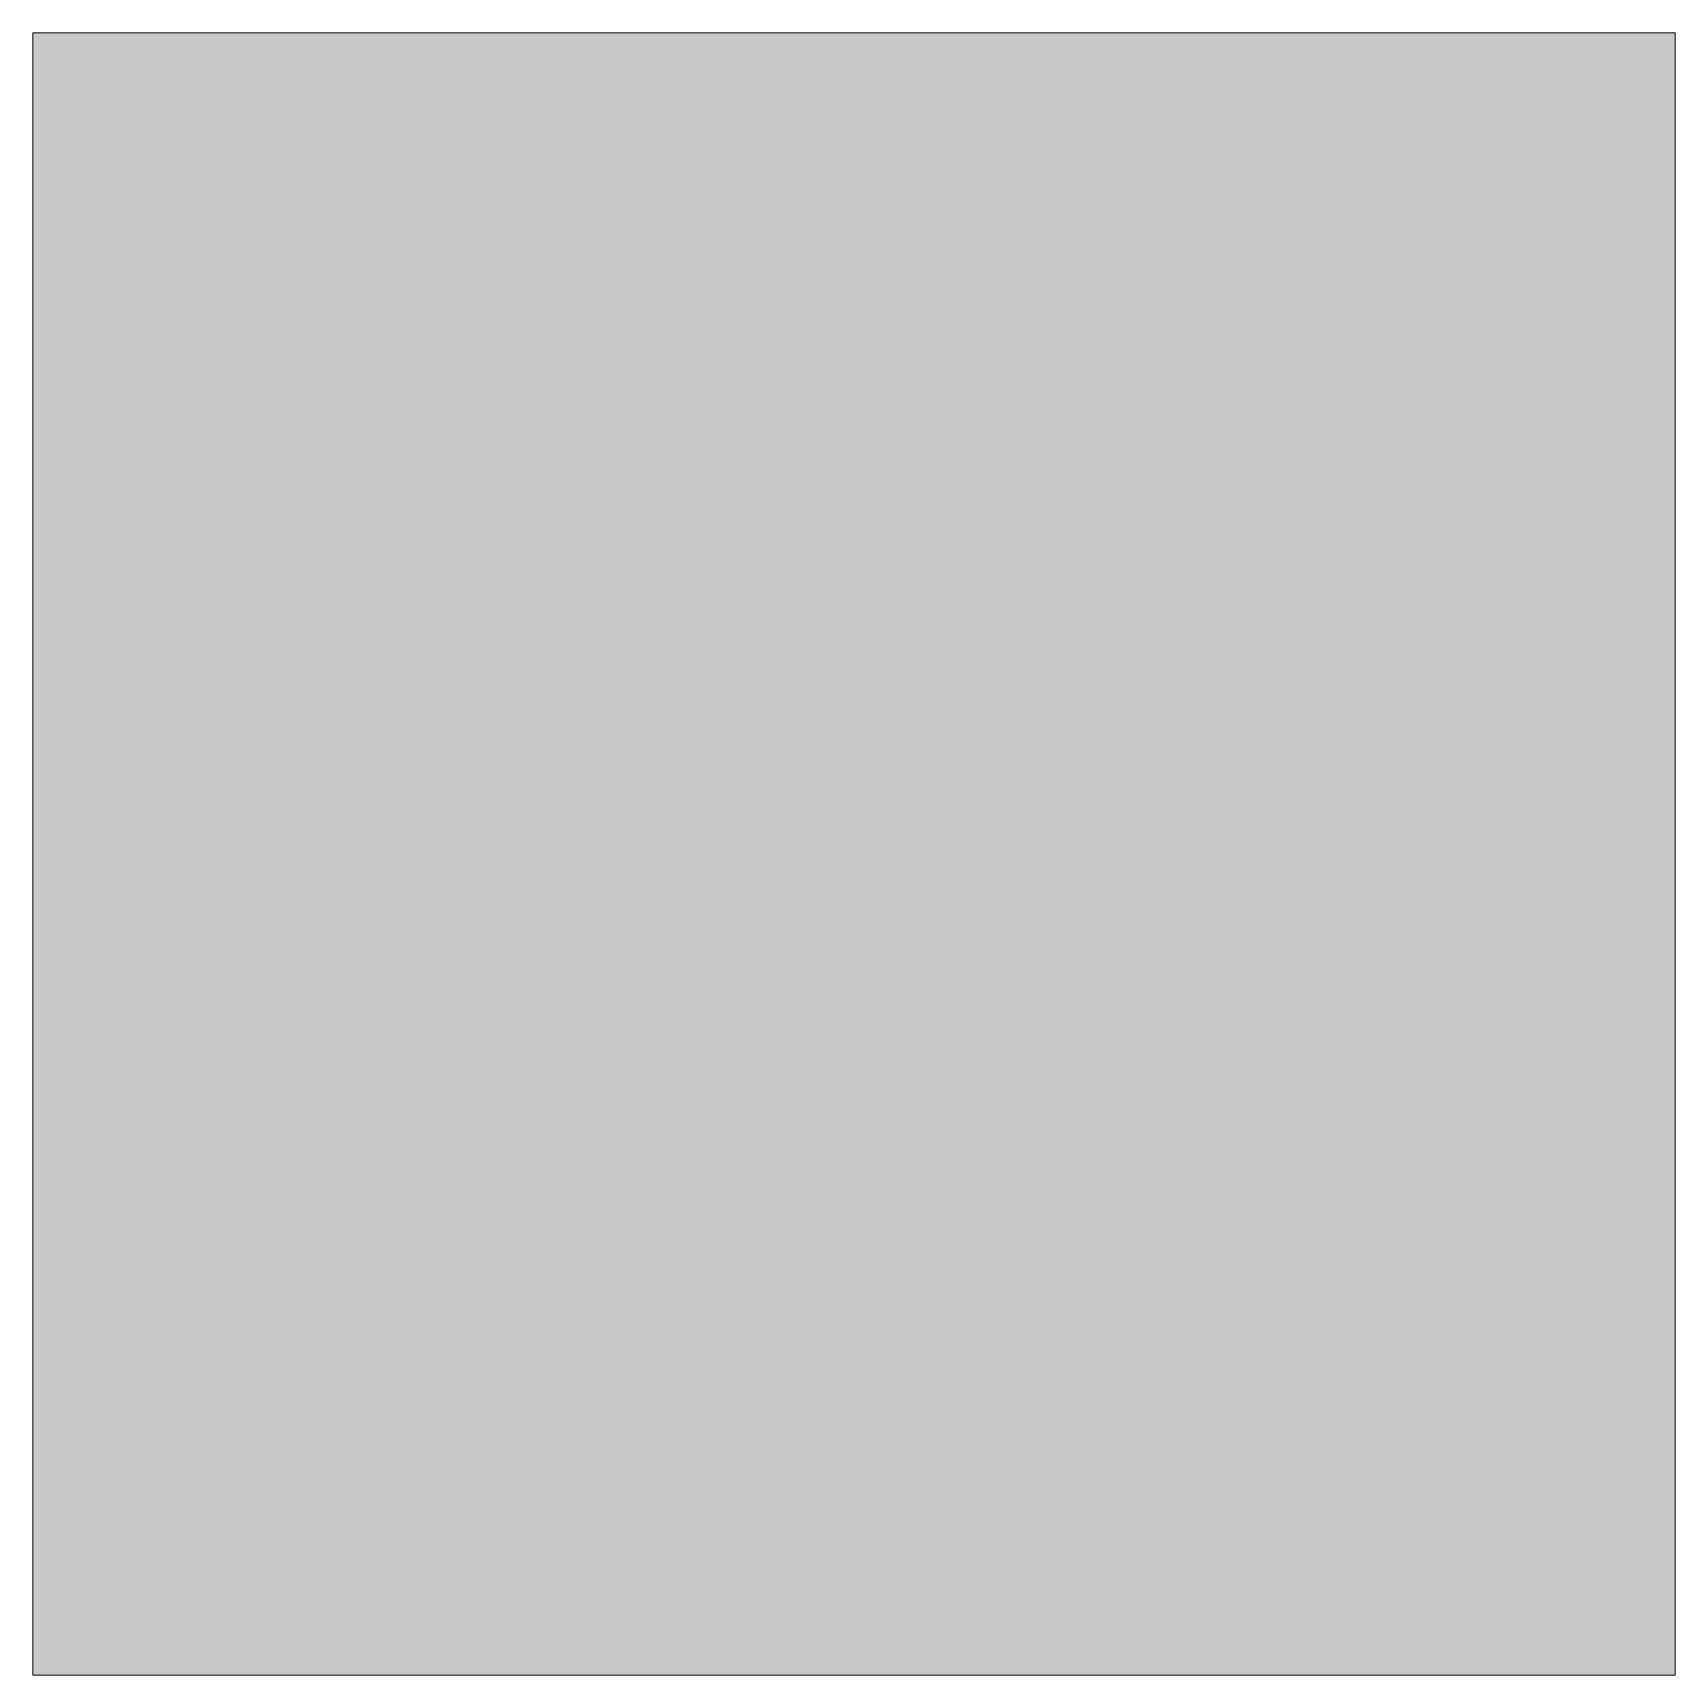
# Model space of a CAD drawing. Extents: x 31 to 2970, y -2969 to -30.
import ezdxf

# ---------------------------------------------------------------- set-up
doc = ezdxf.new("R2010")
doc.units = 0
doc.header["$MEASUREMENT"] = 0
doc.layers.add('Layer 1', color=7, linetype='Continuous')

msp = doc.modelspace()

# ---------------------------------------------------------------- hatches: boundary and pattern name
at = {"layer": 'Layer 1', "true_color": 0xf8ec23}
h = msp.add_hatch(color=2, dxfattribs=at)
h.dxf.hatch_style = 2
h.paths.add_polyline_path([(2944.2, -30.4), (2909, -30.4), (2876.4, -30.4), (2852.7, -30.4), (2826.7, -30.4), (2789.1, -30.4), (2741.8, -30.4), (2619.8, -30.4), (2571.4, -30.4), (2533.7, -30.4), (2448.8, -30.4), (2417.5, -30.4), (2347.2, -30.4), (2307.6, -30.4), (2246.7, -30.4), (2221.2, -30.4), (2190.1, -30.4), (2164.2, -30.4), (2133.6, -30.4), (2063.7, -30.4), (2014.1, -30.4), (1982.1, -30.4), (1958.8, -30.4), (1857.9, -30.4), (1838.3, -30.4), (1812.5, -30.4), (1776.5, -30.4), (1705.1, -30.4), (1694, -30.4), (1305.9, -30.4), (1295.4, -30.4), (1223.8, -30.4), (1188.7, -30.4), (1163.2, -30.4), (1143.2, -30.4), (1041.7, -30.4), (1019, -30.4), (986.9, -30.4), (937, -30.4), (867.2, -30.4), (837.2, -30.4), (810.4, -30.4), (779.7, -30.4), (754.4, -30.4), (694, -30.4), (654.1, -30.4), (583.3, -30.4), (552.1, -30.4), (467, -30.4), (429.5, -30.4), (381.1, -30.4), (259.1, -30.4), (211.9, -30.4), (174.2, -30.4), (148.5, -30.4), (124.3, -30.4), (91.9, -30.4), (56.5, -30.4), (31.1, -30.4), (31.1, -54.9), (31.1, -89.2), (31.1, -179.2), (31.1, -215), (31.1, -260.4), (31.1, -378.7), (31.1, -426.6), (31.1, -476.4), (31.1, -550.3), (31.1, -581.9), (31.1, -654.2), (31.1, -694.2), (31.1, -751.2), (31.1, -776.5), (31.1, -807.8), (31.1, -833.5), (31.1, -864.3), (31.1, -929.4), (31.1, -980.1), (31.1, -1012.7), (31.1, -1041.2), (31.1, -1146.3), (31.1, -1159.5), (31.1, -1185), (31.1, -1225.5), (31.1, -1264.5), (31.1, -1302.1), (31.1, -1330.9), (31.1, -1333.8), (31.1, -1659.5), (31.1, -1662.3), (31.1, -1692.2), (31.1, -1724.3), (31.1, -1767.8), (31.1, -1808.2), (31.1, -1833.6), (31.1, -1847.4), (31.1, -1951.4), (31.1, -1980.3), (31.1, -2013.4), (31.1, -2063.6), (31.1, -2129), (31.1, -2159.4), (31.1, -2185.2), (31.1, -2216.7), (31.1, -2242.1), (31.1, -2300), (31.1, -2339.1), (31.1, -2410.8), (31.1, -2442.9), (31.1, -2533.9), (31.1, -2572.8), (31.1, -2613.3), (31.1, -2735), (31.1, -2775.3), (31.1, -2816), (31.1, -2837.4), (31.1, -2855.4), (31.1, -2914.5), (31.1, -2942.9), (31.1, -2969.1), (61.1, -2969.1), (98.8, -2969.1), (121.3, -2969.1), (140.4, -2969.1), (192.1, -2969.1), (227.2, -2969.1), (266, -2969.1), (381.9, -2969.1), (425.5, -2969.1), (472.9, -2969.1), (556.4, -2969.1), (588.3, -2969.1), (661.3, -2969.1), (701.6, -2969.1), (755.3, -2969.1), (780.9, -2969.1), (812.7, -2969.1), (838.3, -2969.1), (868.7, -2969.1), (929, -2969.1), (980.1, -2969.1), (1014.4, -2969.1), (1044.7, -2969.1), (1159.4, -2969.1), (1161.9, -2969.1), (1189.2, -2969.1), (1228.3, -2969.1), (1257.3, -2969.1), (1304.1, -2969.1), (1332.7, -2969.1), (1345.6, -2969.1), (1549.5, -2969.1), (1552.9, -2969.1), (1655.9, -2969.1), (1668.1, -2969.1), (1698.2, -2969.1), (1745.2, -2969.1), (1772.9, -2969.1), (1811.6, -2969.1), (1837.9, -2969.1), (1842.2, -2969.1), (1956.1, -2969.1), (1986.5, -2969.1), (2020.3, -2969.1), (2071.9, -2969.1), (2131.9, -2969.1), (2162.5, -2969.1), (2188.5, -2969.1), (2219.8, -2969.1), (2245.4, -2969.1), (2299.4, -2969.1), (2338.9, -2969.1), (2412.5, -2969.1), (2444.4, -2969.1), (2527.7, -2969.1), (2575.4, -2969.1), (2619.1, -2969.1), (2735, -2969.1), (2773.6, -2969.1), (2808.8, -2969.1), (2860.5, -2969.1), (2879.5, -2969.1), (2902.1, -2969.1), (2939.9, -2969.1), (2969.8, -2969.1), (2969.8, -2942.7), (2969.8, -2914.1), (2969.8, -2855.3), (2969.8, -2837.5), (2969.8, -2815.6), (2969.8, -2775.5), (2969.8, -2734.7), (2969.8, -2612.8), (2969.8, -2573), (2969.8, -2534.2), (2969.8, -2442.6), (2969.8, -2411.3), (2969.8, -2338.8), (2969.8, -2299.3), (2969.8, -2242.3), (2969.8, -2216.5), (2969.8, -2185.2), (2969.8, -2159.9), (2969.8, -2128.5), (2969.8, -2063.9), (2969.8, -2013), (2969.8, -1980.4), (2969.8, -1953.2), (2969.8, -1847), (2969.8, -1833.9), (2969.8, -1808.2), (2969.8, -1767.8), (2969.8, -1734.7), (2969.8, -1724.8), (2969.8, -1722.8), (2969.8, -1691.3), (2969.8, -1661.5), (2969.8, -1659.3), (2969.8, -1333.8), (2969.8, -1332.3), (2969.8, -1302), (2969.8, -1268.4), (2969.8, -1225.5), (2969.8, -1185), (2969.8, -1159.4), (2969.8, -1146.2), (2969.8, -1041.5), (2969.8, -1012.8), (2969.8, -979.7), (2969.8, -929.2), (2969.8, -864.4), (2969.8, -833.5), (2969.8, -807.5), (2969.8, -776.7), (2969.8, -750.7), (2969.8, -693.9), (2969.8, -654.2), (2969.8, -581.8), (2969.8, -550.3), (2969.8, -476.4), (2969.8, -426.7), (2969.8, -378.7), (2969.8, -260.9), (2969.8, -215.3), (2969.8, -179.6), (2969.8, -89.3), (2969.8, -54.9), (2969.8, -30.4)])

# ---------------------------------------------------------------- linework, layer by layer
at = {"layer": 'Layer 1', "lineweight": 0}
msp.add_lwpolyline([(2944.2, -30.4), (2909, -30.4), (2876.4, -30.4), (2852.7, -30.4), (2826.7, -30.4), (2789.1, -30.4), (2741.8, -30.4), (2619.8, -30.4), (2571.4, -30.4), (2533.7, -30.4), (2448.8, -30.4), (2417.5, -30.4), (2347.2, -30.4), (2307.6, -30.4), (2246.7, -30.4), (2221.2, -30.4), (2190.1, -30.4), (2164.2, -30.4), (2133.6, -30.4), (2063.7, -30.4), (2014.1, -30.4), (1982.1, -30.4), (1958.8, -30.4), (1857.9, -30.4), (1838.3, -30.4), (1812.5, -30.4), (1776.5, -30.4), (1705.1, -30.4), (1694, -30.4), (1305.9, -30.4), (1295.4, -30.4), (1223.8, -30.4), (1188.7, -30.4), (1163.2, -30.4), (1143.2, -30.4), (1041.7, -30.4), (1019, -30.4), (986.9, -30.4), (937, -30.4), (867.2, -30.4), (837.2, -30.4), (810.4, -30.4), (779.7, -30.4), (754.4, -30.4), (694, -30.4), (654.1, -30.4), (583.3, -30.4), (552.1, -30.4), (467, -30.4), (429.5, -30.4), (381.1, -30.4), (259.1, -30.4), (211.9, -30.4), (174.2, -30.4), (148.5, -30.4), (124.3, -30.4), (91.9, -30.4), (56.5, -30.4), (31.1, -30.4), (31.1, -54.9), (31.1, -89.2), (31.1, -179.2), (31.1, -215), (31.1, -260.4), (31.1, -378.7), (31.1, -426.6), (31.1, -476.4), (31.1, -550.3), (31.1, -581.9), (31.1, -654.2), (31.1, -694.2), (31.1, -751.2), (31.1, -776.5), (31.1, -807.8), (31.1, -833.5), (31.1, -864.3), (31.1, -929.4), (31.1, -980.1), (31.1, -1012.7), (31.1, -1041.2), (31.1, -1146.3), (31.1, -1159.5), (31.1, -1185), (31.1, -1225.5), (31.1, -1264.5), (31.1, -1302.1), (31.1, -1330.9), (31.1, -1333.8), (31.1, -1659.5), (31.1, -1662.3), (31.1, -1692.2), (31.1, -1724.3), (31.1, -1767.8), (31.1, -1808.2), (31.1, -1833.6), (31.1, -1847.4), (31.1, -1951.4), (31.1, -1980.3), (31.1, -2013.4), (31.1, -2063.6), (31.1, -2129), (31.1, -2159.4), (31.1, -2185.2), (31.1, -2216.7), (31.1, -2242.1), (31.1, -2300), (31.1, -2339.1), (31.1, -2410.8), (31.1, -2442.9), (31.1, -2533.9), (31.1, -2572.8), (31.1, -2613.3), (31.1, -2735), (31.1, -2775.3), (31.1, -2816), (31.1, -2837.4), (31.1, -2855.4), (31.1, -2914.5), (31.1, -2942.9), (31.1, -2969.1), (61.1, -2969.1), (98.8, -2969.1), (121.3, -2969.1), (140.4, -2969.1), (192.1, -2969.1), (227.2, -2969.1), (266, -2969.1), (381.9, -2969.1), (425.5, -2969.1), (472.9, -2969.1), (556.4, -2969.1), (588.3, -2969.1), (661.3, -2969.1), (701.6, -2969.1), (755.3, -2969.1), (780.9, -2969.1), (812.7, -2969.1), (838.3, -2969.1), (868.7, -2969.1), (929, -2969.1), (980.1, -2969.1), (1014.4, -2969.1), (1044.7, -2969.1), (1159.4, -2969.1), (1161.9, -2969.1), (1189.2, -2969.1), (1228.3, -2969.1), (1257.3, -2969.1), (1304.1, -2969.1), (1332.7, -2969.1), (1345.6, -2969.1), (1549.5, -2969.1), (1552.9, -2969.1), (1655.9, -2969.1), (1668.1, -2969.1), (1698.2, -2969.1), (1745.2, -2969.1), (1772.9, -2969.1), (1811.6, -2969.1), (1837.9, -2969.1), (1842.2, -2969.1), (1956.1, -2969.1), (1986.5, -2969.1), (2020.3, -2969.1), (2071.9, -2969.1), (2131.9, -2969.1), (2162.5, -2969.1), (2188.5, -2969.1), (2219.8, -2969.1), (2245.4, -2969.1), (2299.4, -2969.1), (2338.9, -2969.1), (2412.5, -2969.1), (2444.4, -2969.1), (2527.7, -2969.1), (2575.4, -2969.1), (2619.1, -2969.1), (2735, -2969.1), (2773.6, -2969.1), (2808.8, -2969.1), (2860.5, -2969.1), (2879.5, -2969.1), (2902.1, -2969.1), (2939.9, -2969.1), (2969.8, -2969.1), (2969.8, -2942.7), (2969.8, -2914.1), (2969.8, -2855.3), (2969.8, -2837.5), (2969.8, -2815.6), (2969.8, -2775.5), (2969.8, -2734.7), (2969.8, -2612.8), (2969.8, -2573), (2969.8, -2534.2), (2969.8, -2442.6), (2969.8, -2411.3), (2969.8, -2338.8), (2969.8, -2299.3), (2969.8, -2242.3), (2969.8, -2216.5), (2969.8, -2185.2), (2969.8, -2159.9), (2969.8, -2128.5), (2969.8, -2063.9), (2969.8, -2013), (2969.8, -1980.4), (2969.8, -1953.2), (2969.8, -1847), (2969.8, -1833.9), (2969.8, -1808.2), (2969.8, -1767.8), (2969.8, -1734.7), (2969.8, -1724.8), (2969.8, -1722.8), (2969.8, -1691.3), (2969.8, -1661.5), (2969.8, -1659.3), (2969.8, -1333.8), (2969.8, -1332.3), (2969.8, -1302), (2969.8, -1268.4), (2969.8, -1225.5), (2969.8, -1185), (2969.8, -1159.4), (2969.8, -1146.2), (2969.8, -1041.5), (2969.8, -1012.8), (2969.8, -979.7), (2969.8, -929.2), (2969.8, -864.4), (2969.8, -833.5), (2969.8, -807.5), (2969.8, -776.7), (2969.8, -750.7), (2969.8, -693.9), (2969.8, -654.2), (2969.8, -581.8), (2969.8, -550.3), (2969.8, -476.4), (2969.8, -426.7), (2969.8, -378.7), (2969.8, -260.9), (2969.8, -215.3), (2969.8, -179.6), (2969.8, -89.3), (2969.8, -54.9), (2969.8, -30.4), (2944.2, -30.4)], dxfattribs=at)

doc.saveas('drawing.dxf')
